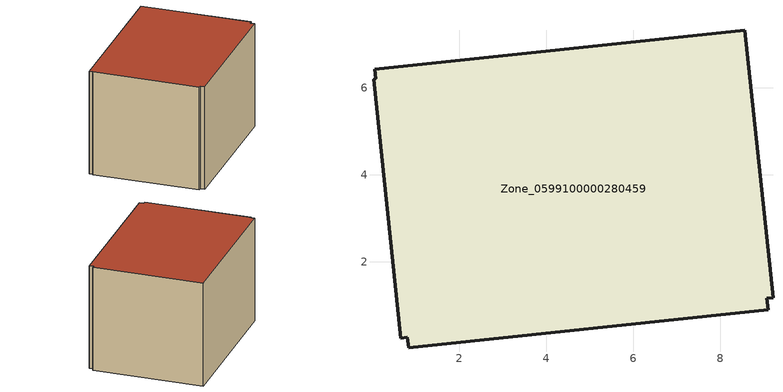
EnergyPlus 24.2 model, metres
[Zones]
Zone_0599100000280459
 floor ground (C_G): 0.8,0.26 0.65,0.24 0.02,6.2 0.07,6.21 0.05,6.42 8.57,7.33 9.22,1.18 9.08,1.16 9.1,0.89 0.83,0.02 z2.99
 wall outside (C_F): 9.08,1.16 9.22,1.18 8.57,7.33 0.05,6.42 0.07,6.21 0.02,6.2 0.65,0.24 0.8,0.26 0.83,0.02 9.1,0.89 9.08,1.16 z2.99:9.02
 roof outside (C_R): 0.07,6.21 0.02,6.2 0.65,0.24 0.8,0.26 0.83,0.02 9.1,0.89 9.08,1.16 9.22,1.18 8.57,7.33 0.05,6.42 z9.02
[BUILDING]
Pand.0599100000280459: North Axis=0; Terrain=City; Loads Convergence Tolerance Value=0.04; Temperature Convergence Tolerance Value=0.4; Solar Distribution=FullExterior; Maximum Number of Warmup Days=25; Minimum Number of Warmup Days=1
[Site:Location]
Rotterdam.The.Hague.AP_ZH_NLD Design_Conditions: Latitude=51.96; Longitude=4.45; Time Zone=1; Elevation=-4.5
[SITE:GROUNDTEMPERATURE:BUILDINGSURFACE]
18, 18, 18, 18, 18, 18, 18, 18, 18, 18, 18, 18
[MATERIAL] Thermal Absorptance=0.9; Solar Absorptance=0.7; Visible Absorptance=0.7
Name | Roughness | Thickness | Conductivity | Density | Specific Heat
G.TC.1946-1964 | MediumSmooth | 0.15 | 1 | 540 | 1210
F.TC.1946-1964 | Rough | 0.3 | 0.857143 | 1920 | 840
R.TC.1946-1964 | MediumRough | 0.2 | 0.235294 | 1500 | 1000
[CONSTRUCTION]
C_G: G.TC.1946-1964
C_F: F.TC.1946-1964
C_R: R.TC.1946-1964
[ZONE]
Zone_0599100000280459: Type=1; Multiplier=1; Ceiling Height=Autocalculate; Volume=Autocalculate; Floor Area=autocalculate; Part of Total Floor Area=Yes
[ZONEINFILTRATION:DESIGNFLOWRATE]
Infil_Zone_0599100000280459: Zone or ZoneList or Space or SpaceList=Zone_0599100000280459; Schedule=AlwaysOn; Design Flow Rate Calculation Method=Flow/Area; Flow Rate per Floor Area=0.003; Constant Term Coefficient=1; Temperature Term Coefficient=0; Velocity Term Coefficient=0; Velocity Squared Term Coefficient=0
[HVACTEMPLATE:ZONE:IDEALLOADSAIRSYSTEM]
Zone_0599100000280459: Maximum Heating Supply Air Temperature=50; Minimum Cooling Supply Air Temperature=13; Maximum Heating Supply Air Humidity Ratio=0.0156; Minimum Cooling Supply Air Humidity Ratio=0.0077; Heating Limit=NoLimit; Cooling Limit=NoLimit; Dehumidification Control Type=ConstantSensibleHeatRatio; Cooling Sensible Heat Ratio=0.7; Dehumidification Setpoint=60; Humidification Control Type=None; Humidification Setpoint=30; Outdoor Air Method=None; Outdoor Air Flow Rate per Person=0.00944; Outdoor Air Flow Rate per Zone Floor Area=0; Outdoor Air Flow Rate per Zone=0; Demand Controlled Ventilation Type=None; Outdoor Air Economizer Type=NoEconomizer; Heat Recovery Type=None; Sensible Heat Recovery Effectiveness=0.7; Latent Heat Recovery Effectiveness=0.65
[ZONECONTROL:THERMOSTAT]
ThermostatControl_Zone_0599100000280459: Zone or ZoneList=Zone_0599100000280459; Control Type Schedule=DualSetpointControlType; Control 1=Thermostat_Zone_0599100000280459; Temperature Difference Between Cutout And Setpoint=0
[THERMOSTATSETPOINT:DUALSETPOINT]
Thermostat_Zone_0599100000280459: Heating Setpoint Temperature Schedule=HeatingSetpoint_Zone_0599100000280459; Cooling Setpoint Temperature Schedule=CoolingSetpoint_Zone_0599100000280459
[SCHEDULE:COMPACT]
HeatingSetpoint_Zone_0599100000280459: Through: 12/31, For: AllDays, Until: 24:00, 21
CoolingSetpoint_Zone_0599100000280459: Through: 12/31, For: AllDays, Until: 24:00, 24
DualSetpointControlType: Through: 12/31, For: AllDays, Until: 24:00, 4
AlwaysOn: Through: 12/31, For: AllDays, Until: 24:00, 1
